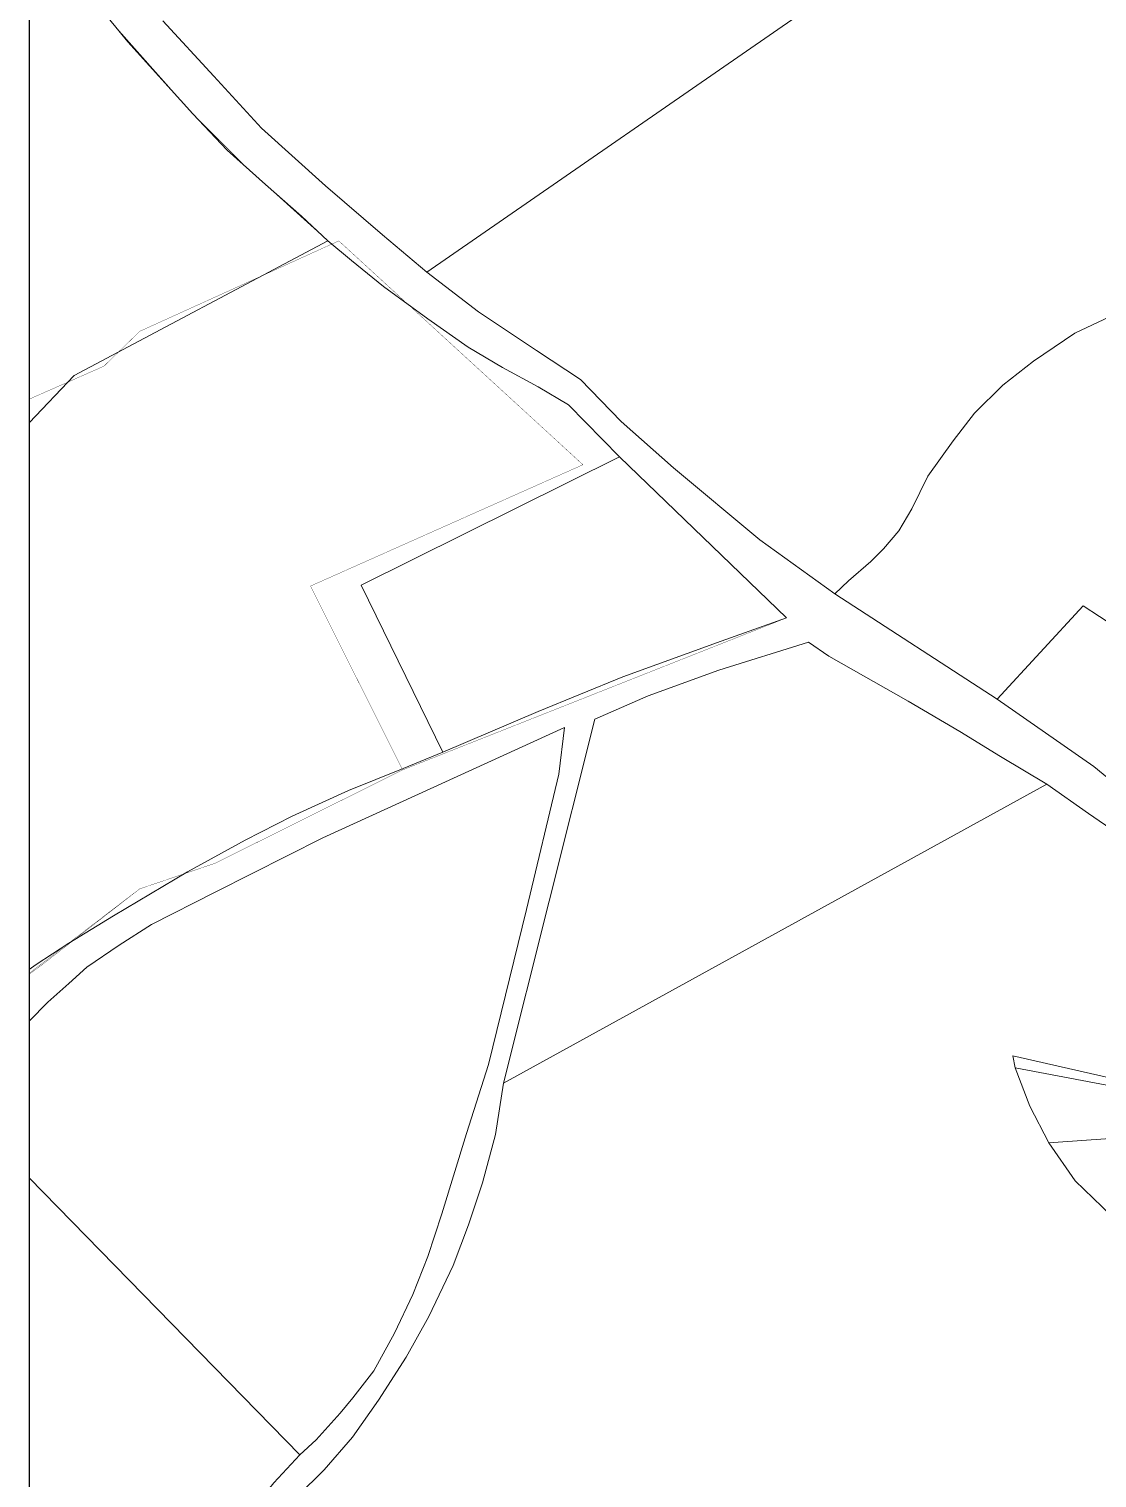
# Paper-space layout 'LAMINA DE TRABAJO' of a CAD drawing. Header units: millimetres. Extents: x 614660 to 615345, y 1320431 to 1320883.
# Drawn here: x 614839.81 to 614854.12, y 1320586.68 to 1320606.1 of the extents above; entities that cross this region are included whole.
import ezdxf

# ---------------------------------------------------------------- set-up
doc = ezdxf.new("R2010")
doc.units = ezdxf.units.MM
doc.layers.add('2', color=7, linetype='Continuous')

psp = doc.layouts.new('LAMINA DE TRABAJO')

# ---------------------------------------------------------------- linework, layer by layer
psp.add_line((614839.808, 1320640.692), (614839.808, 1320575.067))
at = {"layer": '2', "color": 1, "linetype": 'Continuous', "lineweight": 0}
for p, q in [((614845.14, 1320602.844), (614856.938, 1320611.002)), ((614852.781, 1320597.12), (614850.607, 1320598.532)), ((614846.167, 1320591.972), (614853.448, 1320595.98)), ((614839.808, 1320590.704), (614843.435, 1320586.991))]:
    psp.add_line(p, q, dxfattribs=at)
at = {"layer": '2', "color": 1, "linetype": 'Continuous', "lineweight": 0, "flags": 128}
for points, const_width in [([(614843.812, 1320603.261), (614842.72, 1320604.246), (614842.002, 1320604.965), (614840.938, 1320606.164), (614840.451, 1320606.76)], 0.00807), ([(614839.808, 1320593.432), (614840.031, 1320593.597), (614841.289, 1320594.576), (614842.302, 1320594.92), (614844.814, 1320596.171), (614843.58, 1320598.635), (614847.231, 1320600.261), (614843.959, 1320603.261), (614841.291, 1320602.049), (614840.811, 1320601.582), (614839.808, 1320601.139)], 0.00404), ([(614839.808, 1320593.432), (614840.031, 1320593.597), (614841.289, 1320594.576), (614842.302, 1320594.92), (614844.814, 1320596.171), (614843.58, 1320598.635), (614847.231, 1320600.261), (614843.959, 1320603.261), (614841.291, 1320602.049), (614840.811, 1320601.582), (614839.808, 1320601.139)], 0.00404), ([(614839.808, 1320593.444), (614841.289, 1320594.576), (614842.302, 1320594.92), (614844.814, 1320596.171), (614849.961, 1320598.209)], 0.00404), ([(614841.289, 1320594.576), (614842.302, 1320594.92), (614844.814, 1320596.171)], 0.00404)]:
    psp.add_lwpolyline(points, dxfattribs=dict(at, const_width=const_width))
at = {"layer": '2', "color": 1, "linetype": 'Continuous', "lineweight": 0}
for points in [[(614840.484, 1320606.787), (614840.746, 1320606.397), (614841.13, 1320605.93), (614841.546, 1320605.468), (614842.002, 1320604.965), (614842.464, 1320604.477), (614842.976, 1320604.015), (614843.459, 1320603.594), (614843.812, 1320603.261)], [(614845.14, 1320602.844), (614844.546, 1320603.342), (614843.782, 1320603.999), (614842.925, 1320604.77), (614842.284, 1320605.468), (614841.602, 1320606.212)], [(614850.607, 1320598.532), (614850.791, 1320598.706), (614851.089, 1320598.962), (614851.258, 1320599.132), (614851.463, 1320599.373), (614851.637, 1320599.67), (614851.853, 1320600.106), (614852.191, 1320600.583), (614852.478, 1320600.952), (614852.857, 1320601.327), (614853.268, 1320601.65), (614853.826, 1320602.024), (614854.365, 1320602.28), (614854.898, 1320602.49), (614855.462, 1320602.665), (614856.016, 1320602.793), (614856.59, 1320603.259), (614857.472, 1320604.039), (614858.159, 1320604.669), (614858.548, 1320605.039)], [(614839.808, 1320600.822), (614840.413, 1320601.456), (614843.812, 1320603.261)], [(614843.812, 1320603.261), (614844.13, 1320602.999), (614844.556, 1320602.65), (614845.151, 1320602.218), (614845.694, 1320601.838), (614846.151, 1320601.566), (614846.633, 1320601.304), (614847.038, 1320601.063), (614847.72, 1320600.365)], [(614850.607, 1320598.532), (614849.602, 1320599.256), (614848.443, 1320600.221), (614847.745, 1320600.842), (614847.197, 1320601.402), (614846.607, 1320601.792), (614845.833, 1320602.31), (614845.14, 1320602.844)], [(614845.351, 1320596.41), (614844.259, 1320598.648), (614847.72, 1320600.365)], [(614847.72, 1320600.365), (614849.961, 1320598.209), (614849.084, 1320597.896), (614847.766, 1320597.42), (614846.633, 1320596.953), (614845.351, 1320596.41)], [(614852.781, 1320597.12), (614853.934, 1320598.371), (614854.375, 1320598.083), (614858.103, 1320600.334), (614859.098, 1320599.133)], [(614846.167, 1320591.972), (614847.392, 1320596.85), (614848.105, 1320597.163), (614849.053, 1320597.506), (614850.253, 1320597.885), (614850.525, 1320597.695), (614851.591, 1320597.094), (614852.284, 1320596.684), (614852.827, 1320596.35), (614853.448, 1320595.98)], [(614854.504, 1320595.867), (614854.078, 1320596.216), (614852.781, 1320597.12)], [(614839.808, 1320592.805), (614840.06, 1320593.057), (614840.342, 1320593.309), (614840.583, 1320593.529), (614841.014, 1320593.821), (614841.45, 1320594.098), (614842.311, 1320594.539), (614843.747, 1320595.262), (614846.982, 1320596.738), (614846.91, 1320596.112), (614846.474, 1320594.301), (614845.967, 1320592.223), (614845.67, 1320591.3), (614845.342, 1320590.222), (614845.152, 1320589.648), (614844.952, 1320589.14), (614844.706, 1320588.622), (614844.429, 1320588.119), (614844.147, 1320587.755), (614843.978, 1320587.55), (614843.655, 1320587.191), (614843.435, 1320586.991)], [(614845.351, 1320596.41), (614844.823, 1320596.19), (614844.09, 1320595.893), (614843.336, 1320595.549), (614842.706, 1320595.231), (614841.931, 1320594.806), (614840.937, 1320594.216), (614840.342, 1320593.847), (614839.901, 1320593.565), (614839.808, 1320593.494)], [(614853.448, 1320595.98), (614854.007, 1320595.585), (614854.822, 1320595.03), (614855.601, 1320594.44), (614856.222, 1320593.942), (614857.14, 1320593.167), (614858.119, 1320592.248), (614859.432, 1320590.81)], [(614839.808, 1320581.138), (614839.877, 1320581.236), (614840.077, 1320581.636), (614840.425, 1320582.231), (614840.82, 1320582.872), (614841.276, 1320583.585), (614841.809, 1320584.329), (614842.568, 1320585.411), (614843.224, 1320586.288), (614843.404, 1320586.437), (614843.763, 1320586.791), (614844.142, 1320587.227), (614844.491, 1320587.724), (614844.86, 1320588.298), (614845.167, 1320588.847), (614845.49, 1320589.53), (614845.695, 1320590.073), (614845.885, 1320590.638), (614846.059, 1320591.284), (614846.167, 1320591.972)], [(614843.435, 1320586.991), (614843.086, 1320586.616), (614842.63, 1320586.047), (614842.045, 1320585.304), (614841.558, 1320584.601), (614841.061, 1320583.831), (614840.84, 1320583.498)]]:
    psp.add_lwpolyline(points, dxfattribs=at)

# ---------------------------------------------------------------- meshes
mesh = psp.add_polyface(dxfattribs=at)
corners = [(614857.017, 1320591.422), (614853.022, 1320592.178), (614853.474, 1320591.173), (614853.828, 1320590.664), (614853.222, 1320591.665), (614852.992, 1320592.337), (614854.433, 1320590.084)]
mesh.append_faces([[corners[k] for k in face] for face in [(1, 0, 5), (0, 2, 3, 6)]], dxfattribs={"vtx0": -1, "color": 1})
mesh.append_faces([[corners[k] for k in face] for face in [(0, 1, 4, 2)]], dxfattribs={"vtx0": -1, "vtx3": -1, "color": 1})

doc.saveas('drawing.dxf')
